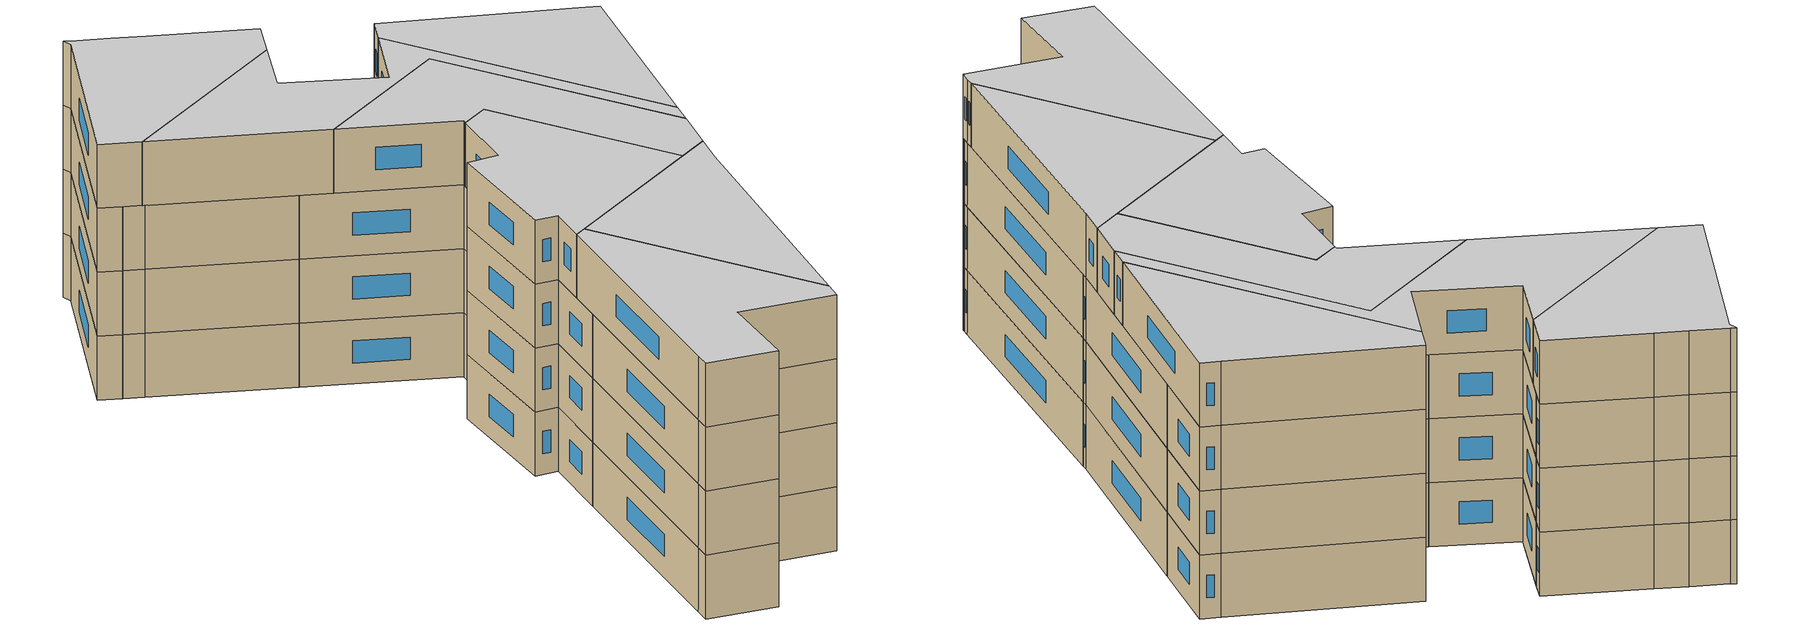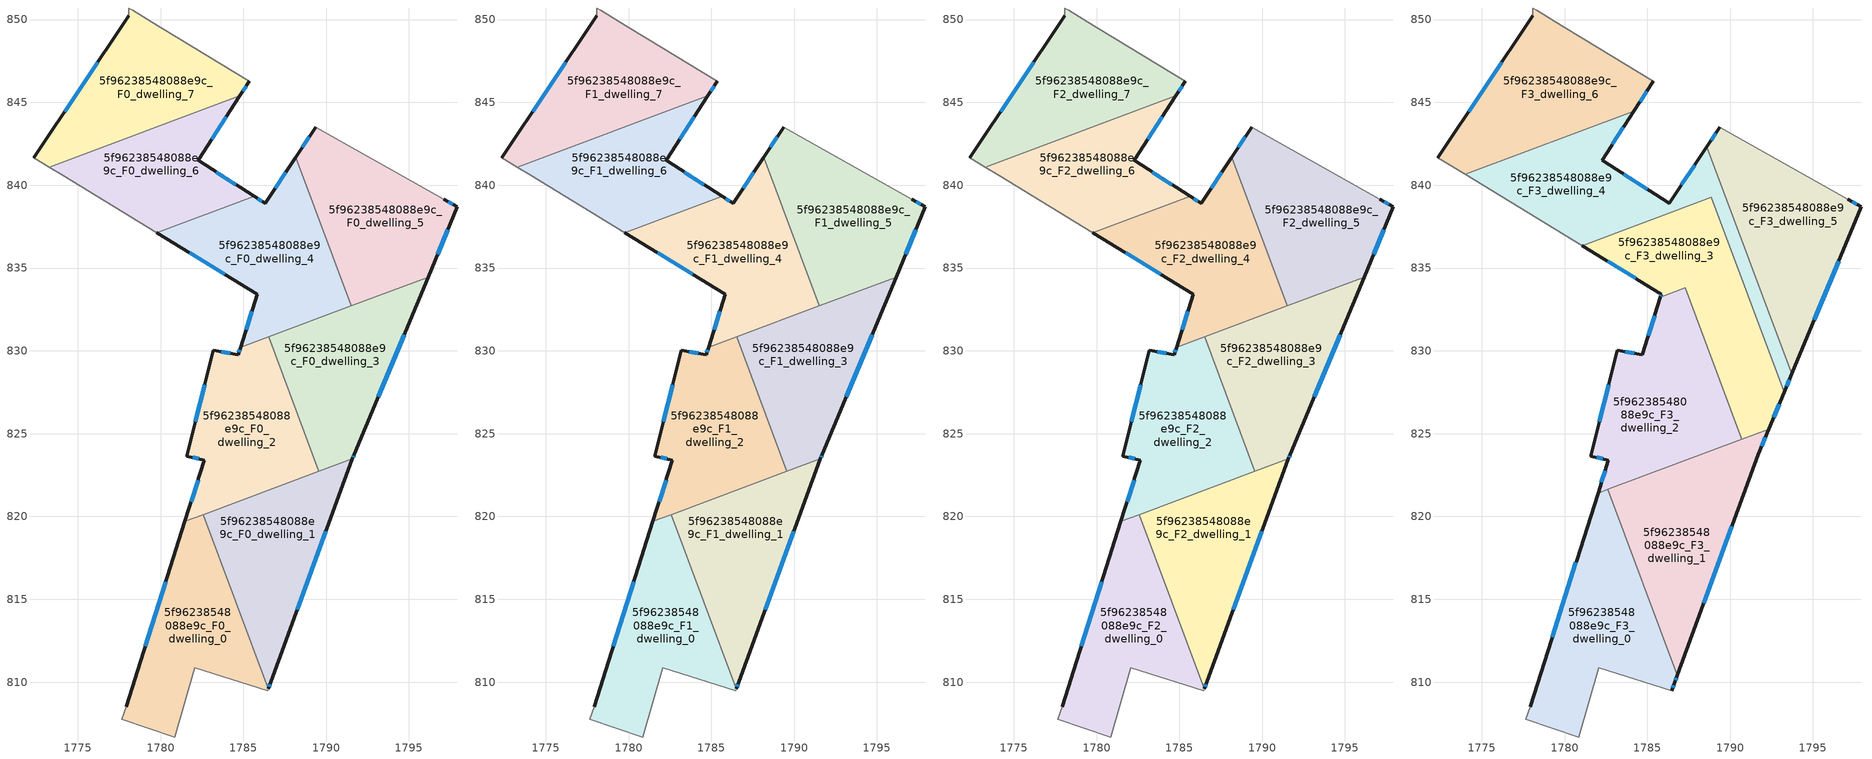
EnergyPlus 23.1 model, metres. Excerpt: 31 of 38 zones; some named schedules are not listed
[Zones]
5f96238548088e9c_F0_dwelling_0
 floor ground (EU_floor_Construction): 1782.59,820.12 1786.52,809.61 1786.47,809.49 1782.07,810.88 1780.86,806.69 1777.66,807.75 1777.92,808.53 1781.48,819.71 z0
 wall outside (EU_wall_Construction): 1781.48,819.71 1777.92,808.53 z0:3
 wall adiabatic (EU_wall_Construction): 1777.92,808.53 1777.66,807.75 1780.86,806.69 1782.07,810.88 1786.47,809.49 1786.52,809.61 z0:3
 wall to 5f96238548088e9c_F0_dwelling_1 (EU_wall_Construction): 1786.52,809.61 1782.59,820.12 z0:3
 wall to 5f96238548088e9c_F0_dwelling_2 (EU_wall_Construction): 1782.59,820.12 1781.48,819.71 z0:3
 window (EU_Window_Construction): 1780.32,816.07 1779.08,812.16 z0.98:2.02
5f96238548088e9c_F0_dwelling_1
 floor ground (EU_floor_Construction): 1791.59,823.48 1786.65,809.99 1786.52,809.61 1782.59,820.12 z0
 wall outside (EU_wall_Construction): 1786.52,809.61 1786.65,809.99 1791.59,823.48 z0:3
 wall to 5f96238548088e9c_F0_dwelling_3 (EU_wall_Construction): 1791.59,823.48 1789.56,822.72 z0:3
 wall to 5f96238548088e9c_F0_dwelling_2 (EU_wall_Construction): 1789.56,822.72 1782.59,820.12 z0:3
 window (EU_Window_Construction): 1786.56,809.73 1786.61,809.87 / 1788.26,814.38 1789.98,819.09 z0.98:2.02
5f96238548088e9c_F0_dwelling_2
 floor ground (EU_floor_Construction): 1786.52,830.85 1789.56,822.72 1781.48,819.71 1782.65,823.39 1781.59,823.65 1783.17,830.03 1784.69,829.78 1784.83,830.22 z0
 wall outside (EU_wall_Construction): 1784.83,830.22 1784.69,829.78 1783.17,830.03 1781.59,823.65 1782.65,823.39 1781.48,819.71 z0:3
 wall to 5f96238548088e9c_F0_dwelling_3 (EU_wall_Construction): 1789.56,822.72 1786.52,830.85 z0:3
 wall to 5f96238548088e9c_F0_dwelling_4 (EU_wall_Construction): 1786.52,830.85 1784.83,830.22 z0:3
 window (EU_Window_Construction): 1781.93,823.56 1782.31,823.47 / 1782.66,827.95 1782.1,825.72 / 1784.2,829.86 1783.66,829.95 / 1784.79,830.08 1784.74,829.92 / 1782.27,822.19 1781.86,820.9 z0.98:2.02
5f96238548088e9c_F0_dwelling_3
 floor ground (EU_floor_Construction): 1796.15,834.45 1791.69,823.76 1791.59,823.48 1789.56,822.72 1786.52,830.85 z0
 wall outside (EU_wall_Construction): 1791.59,823.48 1791.69,823.76 1796.15,834.45 z0:3
 wall to 5f96238548088e9c_F0_dwelling_5 (EU_wall_Construction): 1796.15,834.45 1791.53,832.72 z0:3
 wall to 5f96238548088e9c_F0_dwelling_4 (EU_wall_Construction): 1791.53,832.72 1786.52,830.85 z0:3
 window (EU_Window_Construction): 1791.62,823.57 1791.66,823.67 / 1793.14,827.24 1794.7,830.98 z0.98:2.02
5f96238548088e9c_F0_dwelling_4
 floor ground (EU_floor_Construction): 1788.17,841.7 1791.53,832.72 1784.83,830.22 1785.85,833.42 1779.79,837.12 1785.66,839.32 1786.31,838.9 z0
 wall outside (EU_wall_Construction): 1788.17,841.7 1786.31,838.9 1785.66,839.32 / 1779.79,837.12 1785.85,833.42 1784.83,830.22 z0:3
 wall to 5f96238548088e9c_F0_dwelling_5 (EU_wall_Construction): 1791.53,832.72 1788.17,841.7 z0:3
 wall to 5f96238548088e9c_F0_dwelling_6 (EU_wall_Construction): 1785.66,839.32 1779.79,837.12 z0:3
 window (EU_Window_Construction): 1786.1,839.03 1785.87,839.18 / 1787.57,840.79 1786.92,839.81 / 1785.52,832.38 1785.16,831.26 / 1781.76,835.92 1783.88,834.62 z0.98:2.02
5f96238548088e9c_F0_dwelling_5
 floor ground (EU_floor_Construction): 1797.11,839.15 1797.92,838.69 1796.15,834.45 1791.53,832.72 1788.17,841.7 1789.38,843.51 z0
 wall outside (EU_wall_Construction): 1796.15,834.45 1797.92,838.69 1797.11,839.15 / 1789.38,843.51 1788.17,841.7 z0:3
 wall adiabatic (EU_wall_Construction): 1797.11,839.15 1789.38,843.51 z0:3
 window (EU_Window_Construction): 1797.66,838.84 1797.37,839 / 1796.73,835.83 1797.35,837.31 / 1788.99,842.92 1788.57,842.28 z0.98:2.02
5f96238548088e9c_F0_dwelling_6
 floor ground (EU_floor_Construction): 1784.78,845.39 1782.27,841.51 1785.66,839.32 1779.79,837.12 1774.1,840.6 1773.29,841.09 z0
 wall outside (EU_wall_Construction): 1785.66,839.32 1782.27,841.51 1784.78,845.39 z0:3
 wall adiabatic (EU_wall_Construction): 1773.29,841.09 1774.1,840.6 1779.79,837.12 z0:3
 wall to 5f96238548088e9c_F0_dwelling_7 (EU_wall_Construction): 1784.78,845.39 1773.29,841.09 z0:3
 window (EU_Window_Construction): 1783.09,842.77 1783.96,844.13 / 1784.56,840.03 1783.37,840.8 z0.98:2.02
5f96238548088e9c_F0_dwelling_7
 floor ground (EU_floor_Construction): 1785.35,846.27 1784.78,845.39 1773.29,841.09 1772.34,841.67 1778.08,850.22 1778.07,850.7 1778.31,850.55 1779.83,849.63 1781.14,848.83 z0
 wall outside (EU_wall_Construction): 1784.78,845.39 1785.35,846.27 / 1778.08,850.22 1772.34,841.67 z0:3
 wall adiabatic (EU_wall_Construction): 1785.35,846.27 1781.14,848.83 1779.83,849.63 1778.31,850.55 1778.07,850.7 1778.08,850.22 / 1772.34,841.67 1773.29,841.09 z0:3
 window (EU_Window_Construction): 1784.97,845.67 1785.16,845.98 / 1776.21,847.44 1774.21,844.45 z0.98:2.02
5f96238548088e9c_F1_dwelling_0
 floor to 5f96238548088e9c_F0_dwelling_0 (EU_floor_Construction): 1782.59,820.12 1786.52,809.61 1786.47,809.49 1782.07,810.88 1780.86,806.69 1777.66,807.75 1777.92,808.53 1781.48,819.71 z3
 wall outside (EU_wall_Construction): 1781.48,819.71 1777.92,808.53 z3:6
 wall adiabatic (EU_wall_Construction): 1777.92,808.53 1777.66,807.75 1780.86,806.69 1782.07,810.88 1786.47,809.49 1786.52,809.61 z3:6
 wall to 5f96238548088e9c_F1_dwelling_1 (EU_wall_Construction): 1786.52,809.61 1782.59,820.12 z3:6
 wall to 5f96238548088e9c_F1_dwelling_2 (EU_wall_Construction): 1782.59,820.12 1781.48,819.71 z3:6
 window (EU_Window_Construction): 1780.32,816.07 1779.08,812.16 z3.98:5.02
5f96238548088e9c_F1_dwelling_1
 floor to 5f96238548088e9c_F0_dwelling_1 (EU_floor_Construction): 1791.59,823.48 1786.65,809.99 1786.52,809.61 1782.59,820.12 z3
 wall outside (EU_wall_Construction): 1786.52,809.61 1786.65,809.99 1791.59,823.48 z3:6
 wall to 5f96238548088e9c_F1_dwelling_3 (EU_wall_Construction): 1791.59,823.48 1789.56,822.72 z3:6
 wall to 5f96238548088e9c_F1_dwelling_2 (EU_wall_Construction): 1789.56,822.72 1782.59,820.12 z3:6
 window (EU_Window_Construction): 1786.56,809.73 1786.61,809.87 / 1788.26,814.38 1789.98,819.09 z3.98:5.02
5f96238548088e9c_F1_dwelling_2
 floor to 5f96238548088e9c_F0_dwelling_2 (EU_floor_Construction): 1786.52,830.85 1789.56,822.72 1781.48,819.71 1782.65,823.39 1781.59,823.65 1783.17,830.03 1784.69,829.78 1784.83,830.22 z3
 wall outside (EU_wall_Construction): 1784.83,830.22 1784.69,829.78 1783.17,830.03 1781.59,823.65 1782.65,823.39 1781.48,819.71 z3:6
 wall to 5f96238548088e9c_F1_dwelling_3 (EU_wall_Construction): 1789.56,822.72 1786.52,830.85 z3:6
 wall to 5f96238548088e9c_F1_dwelling_4 (EU_wall_Construction): 1786.52,830.85 1784.83,830.22 z3:6
 window (EU_Window_Construction): 1781.93,823.56 1782.31,823.47 / 1782.66,827.95 1782.1,825.72 / 1784.2,829.86 1783.66,829.95 / 1784.79,830.08 1784.74,829.92 / 1782.27,822.19 1781.86,820.9 z3.98:5.02
5f96238548088e9c_F1_dwelling_3
 floor to 5f96238548088e9c_F0_dwelling_3 (EU_floor_Construction): 1796.15,834.45 1791.69,823.76 1791.59,823.48 1789.56,822.72 1786.52,830.85 z3
 wall outside (EU_wall_Construction): 1791.59,823.48 1791.69,823.76 1796.15,834.45 z3:6
 wall to 5f96238548088e9c_F1_dwelling_5 (EU_wall_Construction): 1796.15,834.45 1791.53,832.72 z3:6
 wall to 5f96238548088e9c_F1_dwelling_4 (EU_wall_Construction): 1791.53,832.72 1786.52,830.85 z3:6
 window (EU_Window_Construction): 1791.62,823.57 1791.66,823.67 / 1793.14,827.24 1794.7,830.98 z3.98:5.02
5f96238548088e9c_F1_dwelling_4
 floor to 5f96238548088e9c_F0_dwelling_4 (EU_floor_Construction): 1788.17,841.7 1791.53,832.72 1784.83,830.22 1785.85,833.42 1779.79,837.12 1785.66,839.32 1786.31,838.9 z3
 wall outside (EU_wall_Construction): 1788.17,841.7 1786.31,838.9 1785.66,839.32 / 1779.79,837.12 1785.85,833.42 1784.83,830.22 z3:6
 wall to 5f96238548088e9c_F1_dwelling_5 (EU_wall_Construction): 1791.53,832.72 1788.17,841.7 z3:6
 wall to 5f96238548088e9c_F1_dwelling_6 (EU_wall_Construction): 1785.66,839.32 1779.79,837.12 z3:6
 window (EU_Window_Construction): 1786.1,839.03 1785.87,839.18 / 1787.57,840.79 1786.92,839.81 / 1785.52,832.38 1785.16,831.26 / 1781.76,835.92 1783.88,834.62 z3.98:5.02
5f96238548088e9c_F1_dwelling_5
 floor to 5f96238548088e9c_F0_dwelling_5 (EU_floor_Construction): 1797.11,839.15 1797.92,838.69 1796.15,834.45 1791.53,832.72 1788.17,841.7 1789.38,843.51 z3
 wall outside (EU_wall_Construction): 1796.15,834.45 1797.92,838.69 1797.11,839.15 / 1789.38,843.51 1788.17,841.7 z3:6
 wall adiabatic (EU_wall_Construction): 1797.11,839.15 1789.38,843.51 z3:6
 window (EU_Window_Construction): 1797.66,838.84 1797.37,839 / 1796.73,835.83 1797.35,837.31 / 1788.99,842.92 1788.57,842.28 z3.98:5.02
5f96238548088e9c_F1_dwelling_6
 floor to 5f96238548088e9c_F0_dwelling_6 (EU_floor_Construction): 1784.78,845.39 1782.27,841.51 1785.66,839.32 1779.79,837.12 1774.1,840.6 1773.29,841.09 z3
 wall outside (EU_wall_Construction): 1785.66,839.32 1782.27,841.51 1784.78,845.39 z3:6
 wall adiabatic (EU_wall_Construction): 1773.29,841.09 1774.1,840.6 1779.79,837.12 z3:6
 wall to 5f96238548088e9c_F1_dwelling_7 (EU_wall_Construction): 1784.78,845.39 1773.29,841.09 z3:6
 window (EU_Window_Construction): 1783.09,842.77 1783.96,844.13 / 1784.56,840.03 1783.37,840.8 z3.98:5.02
5f96238548088e9c_F1_dwelling_7
 floor to 5f96238548088e9c_F0_dwelling_7 (EU_floor_Construction): 1785.35,846.27 1784.78,845.39 1773.29,841.09 1772.34,841.67 1778.08,850.22 1778.07,850.7 1778.31,850.55 1779.83,849.63 1781.14,848.83 z3
 wall outside (EU_wall_Construction): 1784.78,845.39 1785.35,846.27 / 1778.08,850.22 1772.34,841.67 z3:6
 wall adiabatic (EU_wall_Construction): 1785.35,846.27 1781.14,848.83 1779.83,849.63 1778.31,850.55 1778.07,850.7 1778.08,850.22 / 1772.34,841.67 1773.29,841.09 z3:6
 window (EU_Window_Construction): 1784.97,845.67 1785.16,845.98 / 1776.21,847.44 1774.21,844.45 z3.98:5.02
5f96238548088e9c_F2_dwelling_0
 floor to 5f96238548088e9c_F1_dwelling_0 (EU_floor_Construction): 1782.59,820.12 1786.52,809.61 1786.47,809.49 1782.07,810.88 1780.86,806.69 1777.66,807.75 1777.92,808.53 1781.48,819.71 z6
 wall outside (EU_wall_Construction): 1781.48,819.71 1777.92,808.53 z6:9
 wall adiabatic (EU_wall_Construction): 1777.92,808.53 1777.66,807.75 1780.86,806.69 1782.07,810.88 1786.47,809.49 1786.52,809.61 z6:9
 wall to 5f96238548088e9c_F2_dwelling_1 (EU_wall_Construction): 1786.52,809.61 1782.59,820.12 z6:9
 wall to 5f96238548088e9c_F2_dwelling_2 (EU_wall_Construction): 1782.59,820.12 1781.48,819.71 z6:9
 window (EU_Window_Construction): 1780.32,816.07 1779.08,812.16 z6.98:8.02
5f96238548088e9c_F2_dwelling_1
 floor to 5f96238548088e9c_F1_dwelling_1 (EU_floor_Construction): 1791.59,823.48 1786.65,809.99 1786.52,809.61 1782.59,820.12 z6
 wall outside (EU_wall_Construction): 1786.52,809.61 1786.65,809.99 1791.59,823.48 z6:9
 wall to 5f96238548088e9c_F2_dwelling_3 (EU_wall_Construction): 1791.59,823.48 1789.56,822.72 z6:9
 wall to 5f96238548088e9c_F2_dwelling_2 (EU_wall_Construction): 1789.56,822.72 1782.59,820.12 z6:9
 window (EU_Window_Construction): 1786.56,809.73 1786.61,809.87 / 1788.26,814.38 1789.98,819.09 z6.98:8.02
5f96238548088e9c_F2_dwelling_2
 floor to 5f96238548088e9c_F1_dwelling_2 (EU_floor_Construction): 1786.52,830.85 1789.56,822.72 1781.48,819.71 1782.65,823.39 1781.59,823.65 1783.17,830.03 1784.69,829.78 1784.83,830.22 z6
 wall outside (EU_wall_Construction): 1784.83,830.22 1784.69,829.78 1783.17,830.03 1781.59,823.65 1782.65,823.39 1781.48,819.71 z6:9
 wall to 5f96238548088e9c_F2_dwelling_3 (EU_wall_Construction): 1789.56,822.72 1786.52,830.85 z6:9
 wall to 5f96238548088e9c_F2_dwelling_4 (EU_wall_Construction): 1786.52,830.85 1784.83,830.22 z6:9
 window (EU_Window_Construction): 1781.93,823.56 1782.31,823.47 / 1782.66,827.95 1782.1,825.72 / 1784.2,829.86 1783.66,829.95 / 1784.79,830.08 1784.74,829.92 / 1782.27,822.19 1781.86,820.9 z6.98:8.02
5f96238548088e9c_F2_dwelling_3
 floor to 5f96238548088e9c_F1_dwelling_3 (EU_floor_Construction): 1796.15,834.45 1791.69,823.76 1791.59,823.48 1789.56,822.72 1786.52,830.85 z6
 wall outside (EU_wall_Construction): 1791.59,823.48 1791.69,823.76 1796.15,834.45 z6:9
 wall to 5f96238548088e9c_F2_dwelling_5 (EU_wall_Construction): 1796.15,834.45 1791.53,832.72 z6:9
 wall to 5f96238548088e9c_F2_dwelling_4 (EU_wall_Construction): 1791.53,832.72 1786.52,830.85 z6:9
 window (EU_Window_Construction): 1791.62,823.57 1791.66,823.67 / 1793.14,827.24 1794.7,830.98 z6.98:8.02
5f96238548088e9c_F2_dwelling_4
 floor to 5f96238548088e9c_F1_dwelling_4 (EU_floor_Construction): 1788.17,841.7 1791.53,832.72 1784.83,830.22 1785.85,833.42 1779.79,837.12 1785.66,839.32 1786.31,838.9 z6
 wall outside (EU_wall_Construction): 1788.17,841.7 1786.31,838.9 1785.66,839.32 / 1779.79,837.12 1785.85,833.42 1784.83,830.22 z6:9
 wall to 5f96238548088e9c_F2_dwelling_5 (EU_wall_Construction): 1791.53,832.72 1788.17,841.7 z6:9
 wall to 5f96238548088e9c_F2_dwelling_6 (EU_wall_Construction): 1785.66,839.32 1779.79,837.12 z6:9
 window (EU_Window_Construction): 1786.1,839.03 1785.87,839.18 / 1787.57,840.79 1786.92,839.81 / 1785.52,832.38 1785.16,831.26 / 1781.76,835.92 1783.88,834.62 z6.98:8.02
5f96238548088e9c_F2_dwelling_5
 floor to 5f96238548088e9c_F1_dwelling_5 (EU_floor_Construction): 1797.11,839.15 1797.92,838.69 1796.15,834.45 1791.53,832.72 1788.17,841.7 1789.38,843.51 z6
 wall outside (EU_wall_Construction): 1796.15,834.45 1797.92,838.69 1797.11,839.15 / 1789.38,843.51 1788.17,841.7 z6:9
 wall adiabatic (EU_wall_Construction): 1797.11,839.15 1789.38,843.51 z6:9
 window (EU_Window_Construction): 1797.66,838.84 1797.37,839 / 1796.73,835.83 1797.35,837.31 / 1788.99,842.92 1788.57,842.28 z6.98:8.02
5f96238548088e9c_F2_dwelling_6
 floor to 5f96238548088e9c_F1_dwelling_6 (EU_floor_Construction): 1784.78,845.39 1782.27,841.51 1785.66,839.32 1779.79,837.12 1774.1,840.6 1773.29,841.09 z6
 wall outside (EU_wall_Construction): 1785.66,839.32 1782.27,841.51 1784.78,845.39 z6:9
 wall adiabatic (EU_wall_Construction): 1773.29,841.09 1774.1,840.6 1779.79,837.12 z6:9
 wall to 5f96238548088e9c_F2_dwelling_7 (EU_wall_Construction): 1784.78,845.39 1773.29,841.09 z6:9
 window (EU_Window_Construction): 1783.09,842.77 1783.96,844.13 / 1784.56,840.03 1783.37,840.8 z6.98:8.02
5f96238548088e9c_F2_dwelling_7
 floor to 5f96238548088e9c_F1_dwelling_7 (EU_floor_Construction): 1785.35,846.27 1784.78,845.39 1773.29,841.09 1772.34,841.67 1778.08,850.22 1778.07,850.7 1778.31,850.55 1779.83,849.63 1781.14,848.83 z6
 wall outside (EU_wall_Construction): 1784.78,845.39 1785.35,846.27 / 1778.08,850.22 1772.34,841.67 z6:9
 wall adiabatic (EU_wall_Construction): 1785.35,846.27 1781.14,848.83 1779.83,849.63 1778.31,850.55 1778.07,850.7 1778.08,850.22 / 1772.34,841.67 1773.29,841.09 z6:9
 window (EU_Window_Construction): 1784.97,845.67 1785.16,845.98 / 1776.21,847.44 1774.21,844.45 z6.98:8.02
5f96238548088e9c_F3_dwelling_0
 floor to 5f96238548088e9c_F2_dwelling_0 (EU_floor_Construction): 1782.59,820.12 1786.52,809.61 1786.47,809.49 1782.07,810.88 1780.86,806.69 1777.66,807.75 1777.92,808.53 1781.48,819.71 z9
 floor to 5f96238548088e9c_F2_dwelling_1 (EU_floor_Construction): 1783.11,820.31 1786.81,810.41 1786.65,809.99 1786.52,809.61 1782.59,820.12 z9
 floor to 5f96238548088e9c_F2_dwelling_2 (EU_floor_Construction): 1782.61,821.64 1783.11,820.31 1781.48,819.71 1782.02,821.42 z9
 wall outside (EU_wall_Construction): 1782.02,821.42 1777.92,808.53 / 1786.47,809.49 1786.65,809.99 1786.81,810.41 z9:12
 wall adiabatic (EU_wall_Construction): 1777.92,808.53 1777.66,807.75 1780.86,806.69 1782.07,810.88 1786.47,809.49 z9:12
 wall to 5f96238548088e9c_F3_dwelling_1 (EU_wall_Construction): 1786.81,810.41 1782.61,821.64 z9:12
 wall to 5f96238548088e9c_F3_dwelling_2 (EU_wall_Construction): 1782.61,821.64 1782.02,821.42 z9:12
 window (EU_Window_Construction): 1780.69,817.23 1779.25,812.72 / 1786.7,810.13 1786.76,810.27 / 1786.53,809.65 1786.59,809.83 z9.98:11.02
 ceiling to 5f96238548088e9c_F4_dwelling_0 (EU_floor_Construction): 1786.47,809.49 1786.65,809.99 1786.81,810.41 1782.61,821.64 1782.02,821.42 1777.92,808.53 1777.66,807.75 1780.86,806.69 1782.07,810.88 z12
5f96238548088e9c_F3_dwelling_1
 floor to 5f96238548088e9c_F2_dwelling_1 (EU_floor_Construction): 1791.59,823.48 1786.81,810.41 1783.11,820.31 z9
 floor to 5f96238548088e9c_F2_dwelling_2 (EU_floor_Construction): 1789.06,824.05 1789.56,822.72 1783.11,820.31 1782.61,821.64 z9
 floor to 5f96238548088e9c_F2_dwelling_3 (EU_floor_Construction): 1792.32,825.26 1791.69,823.76 1791.59,823.48 1789.56,822.72 1789.06,824.05 z9
 wall outside (EU_wall_Construction): 1786.81,810.41 1791.69,823.76 1792.32,825.26 z9:12
 wall to 5f96238548088e9c_F3_dwelling_3 (EU_wall_Construction): 1792.32,825.26 1790.69,824.66 z9:12
 wall to 5f96238548088e9c_F3_dwelling_2 (EU_wall_Construction): 1790.69,824.66 1782.61,821.64 z9:12
 window (EU_Window_Construction): 1791.89,824.25 1792.11,824.77 / 1788.39,814.75 1790.1,819.42 z9.98:11.02
 ceiling to 5f96238548088e9c_F4_dwelling_1 (EU_floor_Construction): 1786.81,810.41 1791.69,823.76 1792.32,825.26 1782.61,821.64 z12
5f96238548088e9c_F3_dwelling_2
 floor to 5f96238548088e9c_F2_dwelling_2 (EU_floor_Construction): 1786.52,830.85 1789.06,824.05 1782.02,821.42 1782.65,823.39 1781.59,823.65 1783.17,830.03 1784.69,829.78 1784.83,830.22 z9
 floor to 5f96238548088e9c_F2_dwelling_3 (EU_floor_Construction): 1788.15,831.46 1790.69,824.66 1789.06,824.05 1786.52,830.85 z9
 floor to 5f96238548088e9c_F2_dwelling_4 (EU_floor_Construction): 1787.28,833.8 1788.15,831.46 1784.83,830.22 1785.79,833.24 z9
 wall outside (EU_wall_Construction): 1785.79,833.24 1784.69,829.78 1783.17,830.03 1781.59,823.65 1782.65,823.39 1782.02,821.42 z9:12
 wall to 5f96238548088e9c_F3_dwelling_3 (EU_wall_Construction): 1790.69,824.66 1787.28,833.8 1785.79,833.24 z9:12
 window (EU_Window_Construction): 1782.45,822.75 1782.23,822.06 / 1781.93,823.56 1782.31,823.47 / 1782.66,827.95 1782.1,825.72 / 1784.2,829.86 1783.66,829.95 / 1785.43,832.12 1785.05,830.91 z9.98:11.02
 ceiling to 5f96238548088e9c_F4_dwelling_2 (EU_floor_Construction): 1790.69,824.66 1787.28,833.8 1785.79,833.24 1784.69,829.78 1783.17,830.03 1781.59,823.65 1782.65,823.39 1782.02,821.42 z12
5f96238548088e9c_F3_dwelling_3
 floor to 5f96238548088e9c_F2_dwelling_3 (EU_floor_Construction): 1791.33,832.65 1793.25,827.51 1792.32,825.26 1790.69,824.66 1788.15,831.46 z9
 floor to 5f96238548088e9c_F2_dwelling_4 (EU_floor_Construction): 1788.86,839.26 1791.33,832.65 1788.15,831.46 1787.28,833.8 1785.79,833.24 1785.85,833.42 1781.06,836.35 z9
 wall outside (EU_wall_Construction): 1781.06,836.35 1785.85,833.42 1785.79,833.24 / 1792.32,825.26 1793.25,827.51 z9:12
 wall to 5f96238548088e9c_F3_dwelling_4 (EU_wall_Construction): 1793.25,827.51 1788.86,839.26 1781.06,836.35 z9:12
 window (EU_Window_Construction): 1785.83,833.36 1785.81,833.3 / 1782.62,835.39 1784.29,834.37 / 1792.62,825.99 1792.95,826.78 z9.98:11.02
 ceiling to 5f96238548088e9c_F4_dwelling_3 (EU_floor_Construction): 1792.32,825.26 1793.25,827.51 1788.86,839.26 1781.06,836.35 1785.85,833.42 1785.79,833.24 1787.28,833.8 1790.69,824.66 z12
5f96238548088e9c_F3_dwelling_4
 floor to 5f96238548088e9c_F2_dwelling_4 (EU_floor_Construction): 1788.17,841.7 1791.53,832.72 1791.33,832.65 1788.86,839.26 1781.06,836.35 1779.79,837.12 1785.66,839.32 1786.31,838.9 z9
 floor to 5f96238548088e9c_F2_dwelling_5 (EU_floor_Construction): 1788.59,842.33 1792.1,832.94 1791.53,832.72 1788.17,841.7 z9
 floor to 5f96238548088e9c_F2_dwelling_6 (EU_floor_Construction): 1784.17,844.45 1782.27,841.51 1785.66,839.32 1779.79,837.12 1774.01,840.65 z9
 floor to 5f96238548088e9c_F2_dwelling_3 (EU_floor_Construction): 1792.1,832.94 1793.72,828.62 1793.25,827.51 1791.33,832.65 z9
 wall outside (EU_wall_Construction): 1788.59,842.33 1786.31,838.9 1782.27,841.51 1784.18,844.45 / 1793.25,827.51 1793.72,828.62 z9:12
 wall adiabatic (EU_wall_Construction): 1774.01,840.65 1781.06,836.35 z9:12
 wall to 5f96238548088e9c_F3_dwelling_6 (EU_wall_Construction): 1784.18,844.45 1774.01,840.65 z9:12
 wall to 5f96238548088e9c_F3_dwelling_5 (EU_wall_Construction): 1793.72,828.62 1788.59,842.33 z9:12
 window (EU_Window_Construction): 1782.89,842.46 1783.56,843.49 / 1785,839.75 1783.58,840.66 / 1787.85,841.21 1787.05,840.01 / 1793.4,827.87 1793.57,828.25 z9.98:11.02
 ceiling to 5f96238548088e9c_F4_dwelling_4 (EU_floor_Construction): 1793.25,827.51 1793.72,828.62 1788.59,842.33 1786.31,838.9 1782.27,841.51 1784.18,844.45 1774.01,840.65 1781.06,836.35 1788.86,839.26 z12
5f96238548088e9c_F3_dwelling_5
 floor to 5f96238548088e9c_F2_dwelling_5 (EU_floor_Construction): 1797.11,839.15 1797.92,838.69 1796.15,834.45 1792.1,832.94 1788.59,842.33 1789.38,843.51 z9
 floor to 5f96238548088e9c_F2_dwelling_3 (EU_floor_Construction): 1796.15,834.45 1793.72,828.62 1792.1,832.94 z9
 wall outside (EU_wall_Construction): 1793.72,828.62 1797.92,838.69 1797.11,839.15 / 1789.38,843.51 1788.59,842.33 z9:12
 wall adiabatic (EU_wall_Construction): 1797.11,839.15 1789.38,843.51 z9:12
 window (EU_Window_Construction): 1797.66,838.84 1797.37,839 / 1795.08,831.89 1796.55,835.41 / 1789.12,843.12 1788.85,842.71 z9.98:11.02
 ceiling to 5f96238548088e9c_F4_dwelling_5 (EU_floor_Construction): 1793.72,828.62 1797.92,838.69 1797.11,839.15 1789.38,843.51 1788.59,842.33 z12
5f96238548088e9c_F3_dwelling_6
 floor to 5f96238548088e9c_F2_dwelling_7 (EU_floor_Construction): 1785.35,846.27 1784.78,845.39 1773.29,841.09 1772.34,841.67 1778.08,850.22 1778.07,850.7 1778.31,850.55 1779.83,849.63 1781.14,848.83 z9
 floor to 5f96238548088e9c_F2_dwelling_6 (EU_floor_Construction): 1784.78,845.39 1784.17,844.45 1774.01,840.65 1773.29,841.09 z9
 wall outside (EU_wall_Construction): 1784.18,844.45 1785.35,846.27 / 1778.08,850.22 1772.34,841.67 z9:12
 wall adiabatic (EU_wall_Construction): 1785.35,846.27 1781.14,848.83 1779.83,849.63 1778.31,850.55 1778.07,850.7 1778.08,850.22 / 1772.34,841.67 1774.01,840.65 z9:12
 window (EU_Window_Construction): 1784.56,845.04 1784.97,845.68 / 1776.21,847.44 1774.21,844.45 z9.98:11.02
 ceiling to 5f96238548088e9c_F4_dwelling_6 (EU_floor_Construction): 1784.18,844.45 1785.35,846.27 1781.14,848.83 1779.83,849.63 1778.31,850.55 1778.07,850.7 1778.08,850.22 1772.34,841.67 1774.01,840.65 z12
[Building]
EU S2 Campaign: North Axis=0; Terrain=City; Solar Distribution=FullExterior
[Site:Location]
Bologna: Latitude=44.5; Longitude=11.25; Time Zone=1; Elevation=37
[SizingPeriod:WeatherFileDays]
AnnualSizingPeriod: Begin Month=1; Begin Day of Month=1; End Month=12; End Day of Month=31; Day of Week for Start Day=Monday; Use Weather File Daylight Saving Period=No; Use Weather File Rain and Snow Indicators=No
[MATERIAL]
EU_InternalMass_Material: Roughness=MediumRough; Thickness=0.1; Conductivity=1; Density=1800; Specific Heat=900; Thermal Absorptance=0.9; Solar Absorptance=0.7; Visible Absorptance=0.7
[MATERIAL:NOMASS] Roughness=MediumRough; Thermal Absorptance=0.9; Solar Absorptance=0.7; Visible Absorptance=0.7
Name | Thermal Resistance
EU_wall_NoMass | 0.905828
EU_floor_NoMass | 0.67114
[WINDOWMATERIAL:SIMPLEGLAZINGSYSTEM]
EU_Window_SimpleGlazing: UFactor=4.52486; Solar Heat Gain Coefficient=0.85; Visible Transmittance=0.85
[CONSTRUCTION]
EU_wall_Construction: EU_wall_NoMass
EU_floor_Construction: EU_floor_NoMass
EU_Window_Construction: EU_Window_SimpleGlazing
EU_InternalMass_Construction: EU_InternalMass_Material
[ZONE] Type=1; Multiplier=1; Ceiling Height=autocalculate; Floor Area=autocalculate; Part of Total Floor Area=Yes
Name | Volume
5f96238548088e9c_F0_dwelling_0; 5f96238548088e9c_F1_dwelling_0; 5f96238548088e9c_F2_dwelling_0 | 161.614
5f96238548088e9c_F3_dwelling_0 | 184.686
5f96238548088e9c_F0_dwelling_1; 5f96238548088e9c_F1_dwelling_1; 5f96238548088e9c_F2_dwelling_1 | 161.603
5f96238548088e9c_F3_dwelling_1 | 184.687
5f96238548088e9c_F0_dwelling_2; 5f96238548088e9c_F1_dwelling_2; 5f96238548088e9c_F2_dwelling_2 | 161.886
5f96238548088e9c_F3_dwelling_2 | 184.702
5f96238548088e9c_F0_dwelling_3; 5f96238548088e9c_F1_dwelling_3; 5f96238548088e9c_F2_dwelling_3 | 161.897
5f96238548088e9c_F3_dwelling_3 | 184.69
5f96238548088e9c_F0_dwelling_4; 5f96238548088e9c_F1_dwelling_4; 5f96238548088e9c_F2_dwelling_4 | 172.783
5f96238548088e9c_F3_dwelling_4 | 184.693
5f96238548088e9c_F0_dwelling_5; 5f96238548088e9c_F1_dwelling_5; 5f96238548088e9c_F2_dwelling_5 | 172.778
5f96238548088e9c_F3_dwelling_5 | 184.6875
5f96238548088e9c_F0_dwelling_6; 5f96238548088e9c_F1_dwelling_6; 5f96238548088e9c_F2_dwelling_6 | 138.66
5f96238548088e9c_F3_dwelling_6 | 184.708
5f96238548088e9c_F0_dwelling_7; 5f96238548088e9c_F1_dwelling_7; 5f96238548088e9c_F2_dwelling_7 | 161.607
[INTERNALMASS] Construction=EU_InternalMass_Construction
Name | Zone or ZoneList | Surface Area
5f96238548088e9c_F0_dwelling_0_EU_InternalMass | 5f96238548088e9c_F0_dwelling_0 | 53.8707
5f96238548088e9c_F0_dwelling_1_EU_InternalMass | 5f96238548088e9c_F0_dwelling_1 | 53.8724
5f96238548088e9c_F0_dwelling_2_EU_InternalMass | 5f96238548088e9c_F0_dwelling_2 | 53.9605
5f96238548088e9c_F0_dwelling_3_EU_InternalMass | 5f96238548088e9c_F0_dwelling_3 | 53.9623
5f96238548088e9c_F0_dwelling_4_EU_InternalMass | 5f96238548088e9c_F0_dwelling_4 | 57.5947
5f96238548088e9c_F0_dwelling_5_EU_InternalMass | 5f96238548088e9c_F0_dwelling_5 | 57.5924
5f96238548088e9c_F0_dwelling_6_EU_InternalMass | 5f96238548088e9c_F0_dwelling_6 | 46.2205
5f96238548088e9c_F0_dwelling_7_EU_InternalMass | 5f96238548088e9c_F0_dwelling_7 | 53.8689
5f96238548088e9c_F1_dwelling_0_EU_InternalMass | 5f96238548088e9c_F1_dwelling_0 | 53.8707
5f96238548088e9c_F1_dwelling_1_EU_InternalMass | 5f96238548088e9c_F1_dwelling_1 | 53.8724
5f96238548088e9c_F1_dwelling_2_EU_InternalMass | 5f96238548088e9c_F1_dwelling_2 | 53.9605
5f96238548088e9c_F1_dwelling_3_EU_InternalMass | 5f96238548088e9c_F1_dwelling_3 | 53.9623
5f96238548088e9c_F1_dwelling_4_EU_InternalMass | 5f96238548088e9c_F1_dwelling_4 | 57.5947
5f96238548088e9c_F1_dwelling_5_EU_InternalMass | 5f96238548088e9c_F1_dwelling_5 | 57.5924
5f96238548088e9c_F1_dwelling_6_EU_InternalMass | 5f96238548088e9c_F1_dwelling_6 | 46.2205
5f96238548088e9c_F1_dwelling_7_EU_InternalMass | 5f96238548088e9c_F1_dwelling_7 | 53.8689
5f96238548088e9c_F2_dwelling_0_EU_InternalMass | 5f96238548088e9c_F2_dwelling_0 | 53.8707
5f96238548088e9c_F2_dwelling_1_EU_InternalMass | 5f96238548088e9c_F2_dwelling_1 | 53.8724
5f96238548088e9c_F2_dwelling_2_EU_InternalMass | 5f96238548088e9c_F2_dwelling_2 | 53.9605
5f96238548088e9c_F2_dwelling_3_EU_InternalMass | 5f96238548088e9c_F2_dwelling_3 | 53.9623
5f96238548088e9c_F2_dwelling_4_EU_InternalMass | 5f96238548088e9c_F2_dwelling_4 | 57.5947
5f96238548088e9c_F2_dwelling_5_EU_InternalMass | 5f96238548088e9c_F2_dwelling_5 | 57.5924
5f96238548088e9c_F2_dwelling_6_EU_InternalMass | 5f96238548088e9c_F2_dwelling_6 | 46.2205
5f96238548088e9c_F2_dwelling_7_EU_InternalMass | 5f96238548088e9c_F2_dwelling_7 | 53.8689
5f96238548088e9c_F3_dwelling_0_EU_InternalMass | 5f96238548088e9c_F3_dwelling_0 | 61.5613
5f96238548088e9c_F3_dwelling_1_EU_InternalMass | 5f96238548088e9c_F3_dwelling_1 | 61.5636
5f96238548088e9c_F3_dwelling_2_EU_InternalMass | 5f96238548088e9c_F3_dwelling_2 | 61.5663
5f96238548088e9c_F3_dwelling_3_EU_InternalMass | 5f96238548088e9c_F3_dwelling_3 | 61.5633
5f96238548088e9c_F3_dwelling_4_EU_InternalMass | 5f96238548088e9c_F3_dwelling_4 | 61.5639
5f96238548088e9c_F3_dwelling_5_EU_InternalMass | 5f96238548088e9c_F3_dwelling_5 | 61.5636
5f96238548088e9c_F3_dwelling_6_EU_InternalMass | 5f96238548088e9c_F3_dwelling_6 | 61.5693
[OTHEREQUIPMENT] Fuel Type=Electricity; Design Level Calculation Method=Watts/Area; Power per Zone Floor Area=1; Fraction Latent=0; Fraction Radiant=0; Fraction Lost=0; Carbon Dioxide Generation Rate=0; EndUse Subcategory=EU_Step8_InternalGains
Name | Zone or ZoneList or Space or SpaceList | Schedule
EU_Step8_InternalGain_5f96238548088e9c_F0_dwelling_0_f000 | 5f96238548088e9c_F0_dwelling_0 | EU_Step8_GainSchedule_5f96238548088e9c_F0_dwelling_0_f000
EU_Step8_InternalGain_5f96238548088e9c_F0_dwelling_1_f000 | 5f96238548088e9c_F0_dwelling_1 | EU_Step8_GainSchedule_5f96238548088e9c_F0_dwelling_1_f000
EU_Step8_InternalGain_5f96238548088e9c_F0_dwelling_2_f000 | 5f96238548088e9c_F0_dwelling_2 | EU_Step8_GainSchedule_5f96238548088e9c_F0_dwelling_2_f000
EU_Step8_InternalGain_5f96238548088e9c_F0_dwelling_3_f000 | 5f96238548088e9c_F0_dwelling_3 | EU_Step8_GainSchedule_5f96238548088e9c_F0_dwelling_3_f000
EU_Step8_InternalGain_5f96238548088e9c_F0_dwelling_4_f000 | 5f96238548088e9c_F0_dwelling_4 | EU_Step8_GainSchedule_5f96238548088e9c_F0_dwelling_4_f000
EU_Step8_InternalGain_5f96238548088e9c_F0_dwelling_5_f000 | 5f96238548088e9c_F0_dwelling_5 | EU_Step8_GainSchedule_5f96238548088e9c_F0_dwelling_5_f000
EU_Step8_InternalGain_5f96238548088e9c_F0_dwelling_6_f000 | 5f96238548088e9c_F0_dwelling_6 | EU_Step8_GainSchedule_5f96238548088e9c_F0_dwelling_6_f000
EU_Step8_InternalGain_5f96238548088e9c_F0_dwelling_7_f000 | 5f96238548088e9c_F0_dwelling_7 | EU_Step8_GainSchedule_5f96238548088e9c_F0_dwelling_7_f000
EU_Step8_InternalGain_5f96238548088e9c_F1_dwelling_0_f000 | 5f96238548088e9c_F1_dwelling_0 | EU_Step8_GainSchedule_5f96238548088e9c_F1_dwelling_0_f000
EU_Step8_InternalGain_5f96238548088e9c_F1_dwelling_1_f000 | 5f96238548088e9c_F1_dwelling_1 | EU_Step8_GainSchedule_5f96238548088e9c_F1_dwelling_1_f000
EU_Step8_InternalGain_5f96238548088e9c_F1_dwelling_2_f000 | 5f96238548088e9c_F1_dwelling_2 | EU_Step8_GainSchedule_5f96238548088e9c_F1_dwelling_2_f000
EU_Step8_InternalGain_5f96238548088e9c_F1_dwelling_3_f000 | 5f96238548088e9c_F1_dwelling_3 | EU_Step8_GainSchedule_5f96238548088e9c_F1_dwelling_3_f000
EU_Step8_InternalGain_5f96238548088e9c_F1_dwelling_4_f000 | 5f96238548088e9c_F1_dwelling_4 | EU_Step8_GainSchedule_5f96238548088e9c_F1_dwelling_4_f000
EU_Step8_InternalGain_5f96238548088e9c_F1_dwelling_5_f000 | 5f96238548088e9c_F1_dwelling_5 | EU_Step8_GainSchedule_5f96238548088e9c_F1_dwelling_5_f000
EU_Step8_InternalGain_5f96238548088e9c_F1_dwelling_6_f000 | 5f96238548088e9c_F1_dwelling_6 | EU_Step8_GainSchedule_5f96238548088e9c_F1_dwelling_6_f000
EU_Step8_InternalGain_5f96238548088e9c_F1_dwelling_7_f000 | 5f96238548088e9c_F1_dwelling_7 | EU_Step8_GainSchedule_5f96238548088e9c_F1_dwelling_7_f000
EU_Step8_InternalGain_5f96238548088e9c_F2_dwelling_0_f000 | 5f96238548088e9c_F2_dwelling_0 | EU_Step8_GainSchedule_5f96238548088e9c_F2_dwelling_0_f000
EU_Step8_InternalGain_5f96238548088e9c_F2_dwelling_1_f000 | 5f96238548088e9c_F2_dwelling_1 | EU_Step8_GainSchedule_5f96238548088e9c_F2_dwelling_1_f000
EU_Step8_InternalGain_5f96238548088e9c_F2_dwelling_2_f000 | 5f96238548088e9c_F2_dwelling_2 | EU_Step8_GainSchedule_5f96238548088e9c_F2_dwelling_2_f000
EU_Step8_InternalGain_5f96238548088e9c_F2_dwelling_3_f000 | 5f96238548088e9c_F2_dwelling_3 | EU_Step8_GainSchedule_5f96238548088e9c_F2_dwelling_3_f000
EU_Step8_InternalGain_5f96238548088e9c_F2_dwelling_4_f000 | 5f96238548088e9c_F2_dwelling_4 | EU_Step8_GainSchedule_5f96238548088e9c_F2_dwelling_4_f000
EU_Step8_InternalGain_5f96238548088e9c_F2_dwelling_5_f000 | 5f96238548088e9c_F2_dwelling_5 | EU_Step8_GainSchedule_5f96238548088e9c_F2_dwelling_5_f000
EU_Step8_InternalGain_5f96238548088e9c_F2_dwelling_6_f000 | 5f96238548088e9c_F2_dwelling_6 | EU_Step8_GainSchedule_5f96238548088e9c_F2_dwelling_6_f000
EU_Step8_InternalGain_5f96238548088e9c_F2_dwelling_7_f000 | 5f96238548088e9c_F2_dwelling_7 | EU_Step8_GainSchedule_5f96238548088e9c_F2_dwelling_7_f000
EU_Step8_InternalGain_5f96238548088e9c_F3_dwelling_0_f000 | 5f96238548088e9c_F3_dwelling_0 | EU_Step8_GainSchedule_5f96238548088e9c_F3_dwelling_0_f000
EU_Step8_InternalGain_5f96238548088e9c_F3_dwelling_1_f000 | 5f96238548088e9c_F3_dwelling_1 | EU_Step8_GainSchedule_5f96238548088e9c_F3_dwelling_1_f000
EU_Step8_InternalGain_5f96238548088e9c_F3_dwelling_2_f000 | 5f96238548088e9c_F3_dwelling_2 | EU_Step8_GainSchedule_5f96238548088e9c_F3_dwelling_2_f000
EU_Step8_InternalGain_5f96238548088e9c_F3_dwelling_3_f000 | 5f96238548088e9c_F3_dwelling_3 | EU_Step8_GainSchedule_5f96238548088e9c_F3_dwelling_3_f000
EU_Step8_InternalGain_5f96238548088e9c_F3_dwelling_4_f000 | 5f96238548088e9c_F3_dwelling_4 | EU_Step8_GainSchedule_5f96238548088e9c_F3_dwelling_4_f000
EU_Step8_InternalGain_5f96238548088e9c_F3_dwelling_5_f000 | 5f96238548088e9c_F3_dwelling_5 | EU_Step8_GainSchedule_5f96238548088e9c_F3_dwelling_5_f000
EU_Step8_InternalGain_5f96238548088e9c_F3_dwelling_6_f000 | 5f96238548088e9c_F3_dwelling_6 | EU_Step8_GainSchedule_5f96238548088e9c_F3_dwelling_6_f000
[ZONEVENTILATION:DESIGNFLOWRATE] Schedule=EU_AlwaysOn; Design Flow Rate Calculation Method=AirChanges/Hour; Air Changes per Hour=0.73129; Ventilation Type=Natural; Fan Pressure Rise=0; Fan Total Efficiency=1; Constant Term Coefficient=1; Temperature Term Coefficient=0; Velocity Term Coefficient=0; Velocity Squared Term Coefficient=0; Minimum Indoor Temperature=-100; Maximum Indoor Temperature=100; Delta Temperature=-100; Minimum Outdoor Temperature=-100; Maximum Outdoor Temperature=100; Maximum Wind Speed=40
Name | Zone or ZoneList or Space or SpaceList
EU_ConstantAir_5f96238548088e9c_F0_dwelling_0 | 5f96238548088e9c_F0_dwelling_0
EU_ConstantAir_5f96238548088e9c_F0_dwelling_1 | 5f96238548088e9c_F0_dwelling_1
EU_ConstantAir_5f96238548088e9c_F0_dwelling_2 | 5f96238548088e9c_F0_dwelling_2
EU_ConstantAir_5f96238548088e9c_F0_dwelling_3 | 5f96238548088e9c_F0_dwelling_3
EU_ConstantAir_5f96238548088e9c_F0_dwelling_4 | 5f96238548088e9c_F0_dwelling_4
EU_ConstantAir_5f96238548088e9c_F0_dwelling_5 | 5f96238548088e9c_F0_dwelling_5
EU_ConstantAir_5f96238548088e9c_F0_dwelling_6 | 5f96238548088e9c_F0_dwelling_6
EU_ConstantAir_5f96238548088e9c_F0_dwelling_7 | 5f96238548088e9c_F0_dwelling_7
EU_ConstantAir_5f96238548088e9c_F1_dwelling_0 | 5f96238548088e9c_F1_dwelling_0
EU_ConstantAir_5f96238548088e9c_F1_dwelling_1 | 5f96238548088e9c_F1_dwelling_1
EU_ConstantAir_5f96238548088e9c_F1_dwelling_2 | 5f96238548088e9c_F1_dwelling_2
EU_ConstantAir_5f96238548088e9c_F1_dwelling_3 | 5f96238548088e9c_F1_dwelling_3
EU_ConstantAir_5f96238548088e9c_F1_dwelling_4 | 5f96238548088e9c_F1_dwelling_4
EU_ConstantAir_5f96238548088e9c_F1_dwelling_5 | 5f96238548088e9c_F1_dwelling_5
EU_ConstantAir_5f96238548088e9c_F1_dwelling_6 | 5f96238548088e9c_F1_dwelling_6
EU_ConstantAir_5f96238548088e9c_F1_dwelling_7 | 5f96238548088e9c_F1_dwelling_7
EU_ConstantAir_5f96238548088e9c_F2_dwelling_0 | 5f96238548088e9c_F2_dwelling_0
EU_ConstantAir_5f96238548088e9c_F2_dwelling_1 | 5f96238548088e9c_F2_dwelling_1
EU_ConstantAir_5f96238548088e9c_F2_dwelling_2 | 5f96238548088e9c_F2_dwelling_2
EU_ConstantAir_5f96238548088e9c_F2_dwelling_3 | 5f96238548088e9c_F2_dwelling_3
EU_ConstantAir_5f96238548088e9c_F2_dwelling_4 | 5f96238548088e9c_F2_dwelling_4
EU_ConstantAir_5f96238548088e9c_F2_dwelling_5 | 5f96238548088e9c_F2_dwelling_5
EU_ConstantAir_5f96238548088e9c_F2_dwelling_6 | 5f96238548088e9c_F2_dwelling_6
EU_ConstantAir_5f96238548088e9c_F2_dwelling_7 | 5f96238548088e9c_F2_dwelling_7
EU_ConstantAir_5f96238548088e9c_F3_dwelling_0 | 5f96238548088e9c_F3_dwelling_0
EU_ConstantAir_5f96238548088e9c_F3_dwelling_1 | 5f96238548088e9c_F3_dwelling_1
EU_ConstantAir_5f96238548088e9c_F3_dwelling_2 | 5f96238548088e9c_F3_dwelling_2
EU_ConstantAir_5f96238548088e9c_F3_dwelling_3 | 5f96238548088e9c_F3_dwelling_3
EU_ConstantAir_5f96238548088e9c_F3_dwelling_4 | 5f96238548088e9c_F3_dwelling_4
EU_ConstantAir_5f96238548088e9c_F3_dwelling_5 | 5f96238548088e9c_F3_dwelling_5
EU_ConstantAir_5f96238548088e9c_F3_dwelling_6 | 5f96238548088e9c_F3_dwelling_6
[HVACTEMPLATE:ZONE:IDEALLOADSAIRSYSTEM] System Availability Schedule=EU_AlwaysOn; Maximum Heating Supply Air Temperature=50; Minimum Cooling Supply Air Temperature=13; Maximum Heating Supply Air Humidity Ratio=0.0156; Minimum Cooling Supply Air Humidity Ratio=0.0077; Heating Limit=NoLimit; Cooling Limit=NoLimit; Heating Availability Schedule=EU_AlwaysOn; Cooling Availability Schedule=EU_CoolingOff; Dehumidification Control Type=ConstantSensibleHeatRatio; Cooling Sensible Heat Ratio=0.7; Dehumidification Setpoint=60; Humidification Control Type=None; Humidification Setpoint=30; Outdoor Air Method=None; Outdoor Air Flow Rate per Person=0.00944; Outdoor Air Flow Rate per Zone Floor Area=0; Outdoor Air Flow Rate per Zone=0; Demand Controlled Ventilation Type=None; Outdoor Air Economizer Type=NoEconomizer; Heat Recovery Type=None; Sensible Heat Recovery Effectiveness=0.7; Latent Heat Recovery Effectiveness=0.65
Name | Template Thermostat
5f96238548088e9c_F0_dwelling_0 | EU_HeatOnly_5f96238548088e9c_F0_dwelling_0
5f96238548088e9c_F0_dwelling_1 | EU_HeatOnly_5f96238548088e9c_F0_dwelling_1
5f96238548088e9c_F0_dwelling_2 | EU_HeatOnly_5f96238548088e9c_F0_dwelling_2
5f96238548088e9c_F0_dwelling_3 | EU_HeatOnly_5f96238548088e9c_F0_dwelling_3
5f96238548088e9c_F0_dwelling_4 | EU_HeatOnly_5f96238548088e9c_F0_dwelling_4
5f96238548088e9c_F0_dwelling_5 | EU_HeatOnly_5f96238548088e9c_F0_dwelling_5
5f96238548088e9c_F0_dwelling_6 | EU_HeatOnly_5f96238548088e9c_F0_dwelling_6
5f96238548088e9c_F0_dwelling_7 | EU_HeatOnly_5f96238548088e9c_F0_dwelling_7
5f96238548088e9c_F1_dwelling_0 | EU_HeatOnly_5f96238548088e9c_F1_dwelling_0
5f96238548088e9c_F1_dwelling_1 | EU_HeatOnly_5f96238548088e9c_F1_dwelling_1
5f96238548088e9c_F1_dwelling_2 | EU_HeatOnly_5f96238548088e9c_F1_dwelling_2
5f96238548088e9c_F1_dwelling_3 | EU_HeatOnly_5f96238548088e9c_F1_dwelling_3
5f96238548088e9c_F1_dwelling_4 | EU_HeatOnly_5f96238548088e9c_F1_dwelling_4
5f96238548088e9c_F1_dwelling_5 | EU_HeatOnly_5f96238548088e9c_F1_dwelling_5
5f96238548088e9c_F1_dwelling_6 | EU_HeatOnly_5f96238548088e9c_F1_dwelling_6
5f96238548088e9c_F1_dwelling_7 | EU_HeatOnly_5f96238548088e9c_F1_dwelling_7
5f96238548088e9c_F2_dwelling_0 | EU_HeatOnly_5f96238548088e9c_F2_dwelling_0
5f96238548088e9c_F2_dwelling_1 | EU_HeatOnly_5f96238548088e9c_F2_dwelling_1
5f96238548088e9c_F2_dwelling_2 | EU_HeatOnly_5f96238548088e9c_F2_dwelling_2
5f96238548088e9c_F2_dwelling_3 | EU_HeatOnly_5f96238548088e9c_F2_dwelling_3
5f96238548088e9c_F2_dwelling_4 | EU_HeatOnly_5f96238548088e9c_F2_dwelling_4
5f96238548088e9c_F2_dwelling_5 | EU_HeatOnly_5f96238548088e9c_F2_dwelling_5
5f96238548088e9c_F2_dwelling_6 | EU_HeatOnly_5f96238548088e9c_F2_dwelling_6
5f96238548088e9c_F2_dwelling_7 | EU_HeatOnly_5f96238548088e9c_F2_dwelling_7
5f96238548088e9c_F3_dwelling_0 | EU_HeatOnly_5f96238548088e9c_F3_dwelling_0
5f96238548088e9c_F3_dwelling_1 | EU_HeatOnly_5f96238548088e9c_F3_dwelling_1
5f96238548088e9c_F3_dwelling_2 | EU_HeatOnly_5f96238548088e9c_F3_dwelling_2
5f96238548088e9c_F3_dwelling_3 | EU_HeatOnly_5f96238548088e9c_F3_dwelling_3
5f96238548088e9c_F3_dwelling_4 | EU_HeatOnly_5f96238548088e9c_F3_dwelling_4
5f96238548088e9c_F3_dwelling_5 | EU_HeatOnly_5f96238548088e9c_F3_dwelling_5
5f96238548088e9c_F3_dwelling_6 | EU_HeatOnly_5f96238548088e9c_F3_dwelling_6
[SIZING:ZONE] Zone Cooling Design Supply Air Temperature Input Method=SupplyAirTemperature; Zone Cooling Design Supply Air Temperature=13; Zone Heating Design Supply Air Temperature Input Method=SupplyAirTemperature; Zone Heating Design Supply Air Temperature=50; Zone Cooling Design Supply Air Humidity Ratio=0.008; Zone Heating Design Supply Air Humidity Ratio=0.008; Cooling Design Air Flow Method=DesignDay; Cooling Design Air Flow Rate=0; Cooling Minimum Air Flow per Zone Floor Area=0.000762; Cooling Minimum Air Flow=0; Cooling Minimum Air Flow Fraction=0.2; Heating Design Air Flow Method=DesignDay; Heating Design Air Flow Rate=0; Heating Maximum Air Flow per Zone Floor Area=0.002032; Heating Maximum Air Flow=0.141576; Heating Maximum Air Flow Fraction=0.3; Account for Dedicated Outdoor Air System=No; Dedicated Outdoor Air System Control Strategy=NeutralSupplyAir; Dedicated Outdoor Air Low Setpoint Temperature for Design=autosize; Dedicated Outdoor Air High Setpoint Temperature for Design=autosize; Zone Load Sizing Method=Sensible Load Only No Latent Load; Zone Latent Cooling Design Supply Air Humidity Ratio Input Method=HumidityRatioDifference; Zone Cooling Design Supply Air Humidity Ratio Difference=0.005; Zone Latent Heating Design Supply Air Humidity Ratio Input Method=HumidityRatioDifference; Zone Humidification Design Supply Air Humidity Ratio Difference=0.005
5f96238548088e9c_F0_dwelling_0; 5f96238548088e9c_F0_dwelling_1; 5f96238548088e9c_F0_dwelling_2; 5f96238548088e9c_F0_dwelling_3; 5f96238548088e9c_F0_dwelling_4; 5f96238548088e9c_F0_dwelling_5; 5f96238548088e9c_F0_dwelling_6; 5f96238548088e9c_F0_dwelling_7; 5f96238548088e9c_F1_dwelling_0; 5f96238548088e9c_F1_dwelling_1; 5f96238548088e9c_F1_dwelling_2; 5f96238548088e9c_F1_dwelling_3; 5f96238548088e9c_F1_dwelling_4; 5f96238548088e9c_F1_dwelling_5; 5f96238548088e9c_F1_dwelling_6; 5f96238548088e9c_F1_dwelling_7; 5f96238548088e9c_F2_dwelling_0; 5f96238548088e9c_F2_dwelling_1; 5f96238548088e9c_F2_dwelling_2; 5f96238548088e9c_F2_dwelling_3; 5f96238548088e9c_F2_dwelling_4; 5f96238548088e9c_F2_dwelling_5; 5f96238548088e9c_F2_dwelling_6; 5f96238548088e9c_F2_dwelling_7; 5f96238548088e9c_F3_dwelling_0; 5f96238548088e9c_F3_dwelling_1; 5f96238548088e9c_F3_dwelling_2; 5f96238548088e9c_F3_dwelling_3; 5f96238548088e9c_F3_dwelling_4; 5f96238548088e9c_F3_dwelling_5; 5f96238548088e9c_F3_dwelling_6
[SCHEDULE:FILE] Column Number=1; Rows to Skip at Top=0; Number of Hours of Data=8760; Column Separator=Comma; Interpolate to Timestep=No; Minutes per Item=60; Adjust Schedule for Daylight Savings=Yes
Name | File
EU_Step8_GainSchedule_5f96238548088e9c_F0_dwelling_0_f000 | ../../schedules/5f96238548088e9c/5f96238548088e9c_F0_dwelling_0_f000_gain.csv
EU_Step8_GainSchedule_5f96238548088e9c_F0_dwelling_1_f000 | ../../schedules/5f96238548088e9c/5f96238548088e9c_F0_dwelling_1_f000_gain.csv
EU_Step8_GainSchedule_5f96238548088e9c_F0_dwelling_2_f000 | ../../schedules/5f96238548088e9c/5f96238548088e9c_F0_dwelling_2_f000_gain.csv
EU_Step8_GainSchedule_5f96238548088e9c_F0_dwelling_3_f000 | ../../schedules/5f96238548088e9c/5f96238548088e9c_F0_dwelling_3_f000_gain.csv
EU_Step8_GainSchedule_5f96238548088e9c_F0_dwelling_4_f000 | ../../schedules/5f96238548088e9c/5f96238548088e9c_F0_dwelling_4_f000_gain.csv
EU_Step8_GainSchedule_5f96238548088e9c_F0_dwelling_5_f000 | ../../schedules/5f96238548088e9c/5f96238548088e9c_F0_dwelling_5_f000_gain.csv
EU_Step8_GainSchedule_5f96238548088e9c_F0_dwelling_6_f000 | ../../schedules/5f96238548088e9c/5f96238548088e9c_F0_dwelling_6_f000_gain.csv
EU_Step8_GainSchedule_5f96238548088e9c_F0_dwelling_7_f000 | ../../schedules/5f96238548088e9c/5f96238548088e9c_F0_dwelling_7_f000_gain.csv
EU_Step8_GainSchedule_5f96238548088e9c_F1_dwelling_0_f000 | ../../schedules/5f96238548088e9c/5f96238548088e9c_F1_dwelling_0_f000_gain.csv
EU_Step8_GainSchedule_5f96238548088e9c_F1_dwelling_1_f000 | ../../schedules/5f96238548088e9c/5f96238548088e9c_F1_dwelling_1_f000_gain.csv
EU_Step8_GainSchedule_5f96238548088e9c_F1_dwelling_2_f000 | ../../schedules/5f96238548088e9c/5f96238548088e9c_F1_dwelling_2_f000_gain.csv
EU_Step8_GainSchedule_5f96238548088e9c_F1_dwelling_3_f000 | ../../schedules/5f96238548088e9c/5f96238548088e9c_F1_dwelling_3_f000_gain.csv
EU_Step8_GainSchedule_5f96238548088e9c_F1_dwelling_4_f000 | ../../schedules/5f96238548088e9c/5f96238548088e9c_F1_dwelling_4_f000_gain.csv
EU_Step8_GainSchedule_5f96238548088e9c_F1_dwelling_5_f000 | ../../schedules/5f96238548088e9c/5f96238548088e9c_F1_dwelling_5_f000_gain.csv
EU_Step8_GainSchedule_5f96238548088e9c_F1_dwelling_6_f000 | ../../schedules/5f96238548088e9c/5f96238548088e9c_F1_dwelling_6_f000_gain.csv
EU_Step8_GainSchedule_5f96238548088e9c_F1_dwelling_7_f000 | ../../schedules/5f96238548088e9c/5f96238548088e9c_F1_dwelling_7_f000_gain.csv
EU_Step8_GainSchedule_5f96238548088e9c_F2_dwelling_0_f000 | ../../schedules/5f96238548088e9c/5f96238548088e9c_F2_dwelling_0_f000_gain.csv
EU_Step8_GainSchedule_5f96238548088e9c_F2_dwelling_1_f000 | ../../schedules/5f96238548088e9c/5f96238548088e9c_F2_dwelling_1_f000_gain.csv
EU_Step8_GainSchedule_5f96238548088e9c_F2_dwelling_2_f000 | ../../schedules/5f96238548088e9c/5f96238548088e9c_F2_dwelling_2_f000_gain.csv
EU_Step8_GainSchedule_5f96238548088e9c_F2_dwelling_3_f000 | ../../schedules/5f96238548088e9c/5f96238548088e9c_F2_dwelling_3_f000_gain.csv
EU_Step8_GainSchedule_5f96238548088e9c_F2_dwelling_4_f000 | ../../schedules/5f96238548088e9c/5f96238548088e9c_F2_dwelling_4_f000_gain.csv
EU_Step8_GainSchedule_5f96238548088e9c_F2_dwelling_5_f000 | ../../schedules/5f96238548088e9c/5f96238548088e9c_F2_dwelling_5_f000_gain.csv
EU_Step8_GainSchedule_5f96238548088e9c_F2_dwelling_6_f000 | ../../schedules/5f96238548088e9c/5f96238548088e9c_F2_dwelling_6_f000_gain.csv
EU_Step8_GainSchedule_5f96238548088e9c_F2_dwelling_7_f000 | ../../schedules/5f96238548088e9c/5f96238548088e9c_F2_dwelling_7_f000_gain.csv
EU_Step8_GainSchedule_5f96238548088e9c_F3_dwelling_0_f000 | ../../schedules/5f96238548088e9c/5f96238548088e9c_F3_dwelling_0_f000_gain.csv
EU_Step8_GainSchedule_5f96238548088e9c_F3_dwelling_1_f000 | ../../schedules/5f96238548088e9c/5f96238548088e9c_F3_dwelling_1_f000_gain.csv
